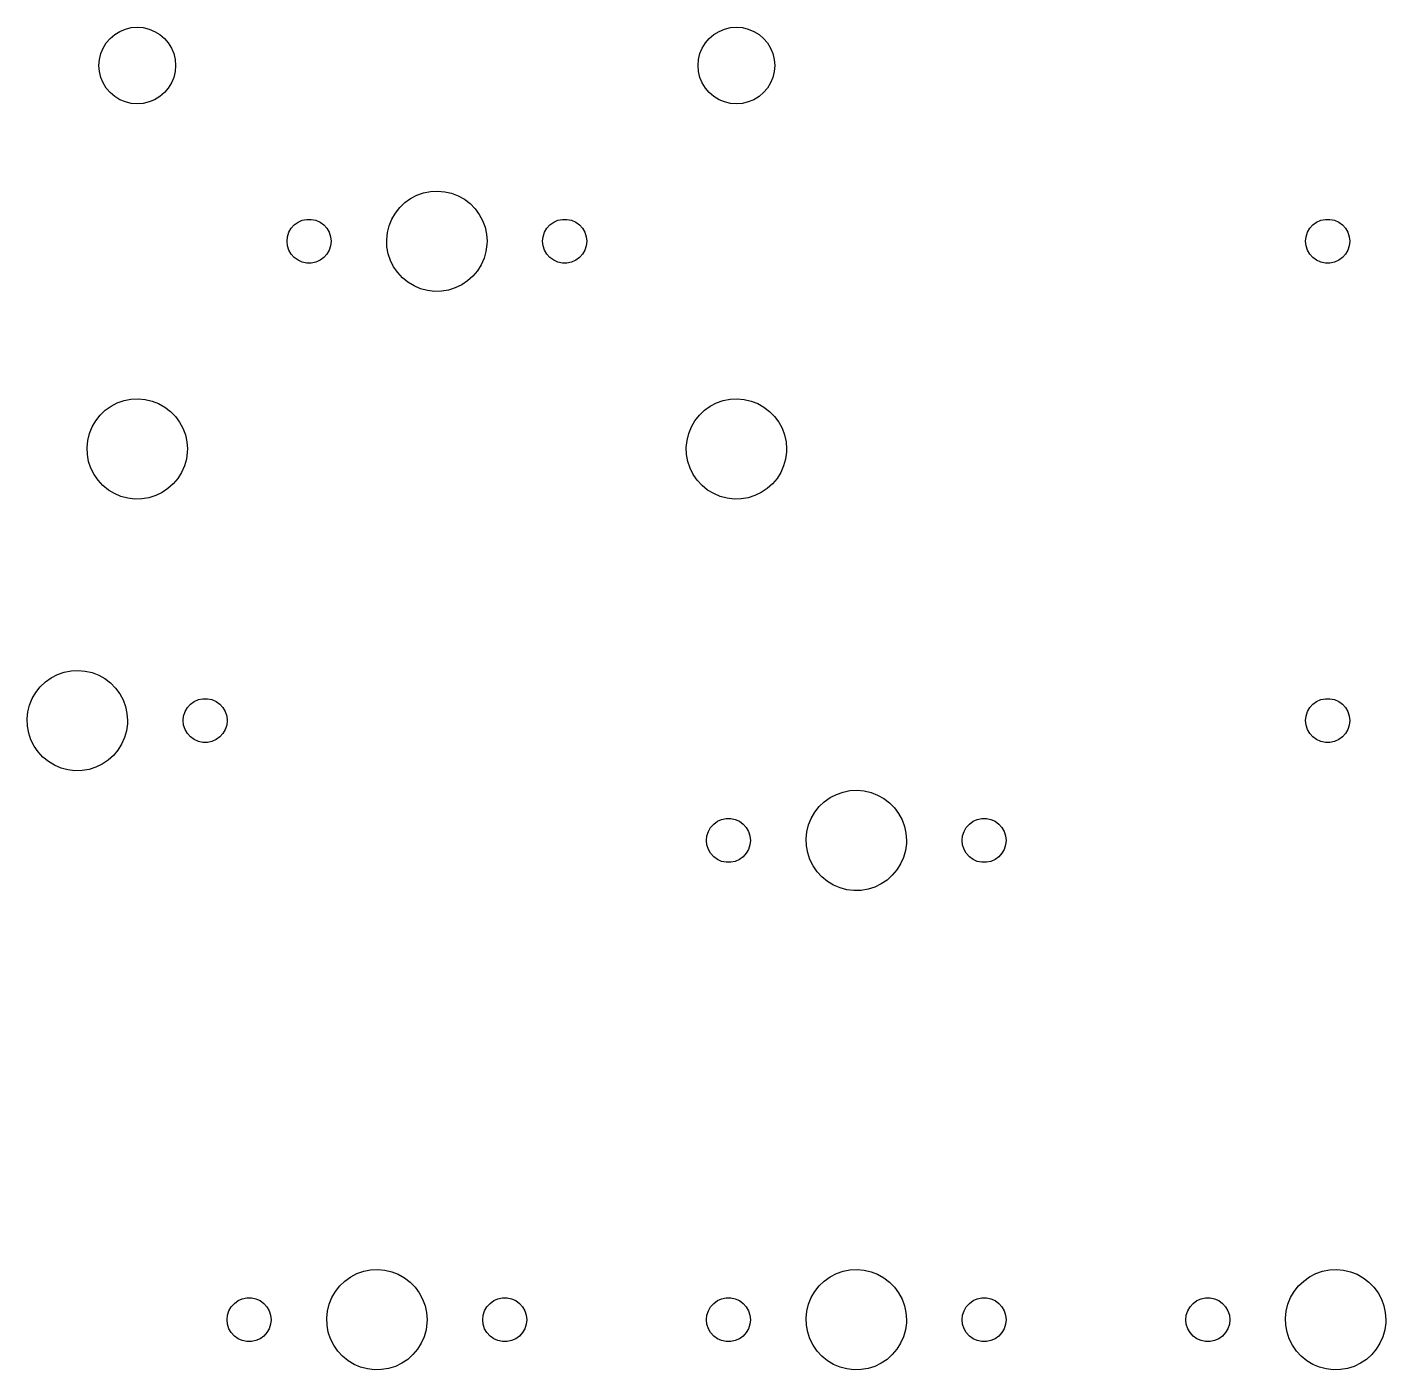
# Model space of a CAD drawing. Extents: x 30 to 427, y -148 to -23.
# Drawn here: x 274.2 to 328.2, y -144.9 to -91.5 of the extents above; entities that cross this region are included whole.
import ezdxf

# ---------------------------------------------------------------- set-up
doc = ezdxf.new("R2010")
doc.units = 0
doc.layers.add('BLACK', color=7, linetype='CONTINUOUS')

msp = doc.modelspace()

# ---------------------------------------------------------------- linework, layer by layer
at = {"layer": 'BLACK', "linetype": 'CONTINUOUS'}
for p, q in [((277.71, -91.7946), (277.914, -91.6696)), ((277.914, -91.6696), (278.135, -91.5781)), ((278.135, -91.5781), (278.368, -91.5223)), ((278.368, -91.5223), (278.606, -91.5035)), ((278.606, -91.5035), (278.845, -91.5223)), ((278.845, -91.5223), (279.077, -91.5781)), ((279.077, -91.5781), (279.298, -91.6696)), ((279.298, -91.6696), (279.502, -91.7946)), ((301.523, -91.7946), (301.727, -91.6696)), ((301.727, -91.6696), (301.948, -91.5781)), ((301.948, -91.5781), (302.18, -91.5223)), ((302.18, -91.5223), (302.419, -91.5035)), ((302.419, -91.5035), (302.657, -91.5223)), ((302.657, -91.5223), (302.89, -91.5781)), ((302.89, -91.5781), (303.111, -91.6696)), ((303.111, -91.6696), (303.315, -91.7946)), ((277.248, -92.3356), (277.373, -92.1317)), ((277.373, -92.1317), (277.529, -91.9499)), ((277.529, -91.9499), (277.71, -91.7946)), ((279.502, -91.7946), (279.684, -91.9499)), ((279.684, -91.9499), (279.839, -92.1317)), ((279.839, -92.1317), (279.964, -92.3356)), ((301.061, -92.3356), (301.186, -92.1317)), ((301.186, -92.1317), (301.341, -91.9499)), ((301.341, -91.9499), (301.523, -91.7946)), ((303.315, -91.7946), (303.496, -91.9499)), ((303.496, -91.9499), (303.652, -92.1317)), ((303.652, -92.1317), (303.777, -92.3356)), ((277.082, -93.0275), (277.101, -92.7891)), ((277.101, -92.7891), (277.157, -92.5566)), ((277.157, -92.5566), (277.248, -92.3356)), ((279.964, -92.3356), (280.056, -92.5566)), ((280.056, -92.5566), (280.111, -92.7891)), ((280.111, -92.7891), (280.13, -93.0275)), ((300.895, -93.0275), (300.914, -92.7891)), ((300.914, -92.7891), (300.969, -92.5566)), ((300.969, -92.5566), (301.061, -92.3356)), ((303.777, -92.3356), (303.868, -92.5566)), ((303.868, -92.5566), (303.924, -92.7891)), ((303.924, -92.7891), (303.943, -93.0275)), ((277.101, -93.2659), (277.082, -93.0275)), ((277.157, -93.4984), (277.101, -93.2659)), ((280.111, -93.2659), (280.056, -93.4984)), ((280.13, -93.0275), (280.111, -93.2659)), ((300.914, -93.2659), (300.895, -93.0275)), ((300.969, -93.4984), (300.914, -93.2659)), ((303.924, -93.2659), (303.868, -93.4984)), ((303.943, -93.0275), (303.924, -93.2659)), ((277.248, -93.7194), (277.157, -93.4984)), ((277.373, -93.9233), (277.248, -93.7194)), ((277.529, -94.1051), (277.373, -93.9233)), ((279.839, -93.9233), (279.684, -94.1051)), ((279.964, -93.7194), (279.839, -93.9233)), ((280.056, -93.4984), (279.964, -93.7194)), ((301.061, -93.7194), (300.969, -93.4984)), ((301.186, -93.9233), (301.061, -93.7194)), ((301.341, -94.1051), (301.186, -93.9233)), ((303.652, -93.9233), (303.496, -94.1051)), ((303.777, -93.7194), (303.652, -93.9233)), ((303.868, -93.4984), (303.777, -93.7194)), ((277.71, -94.2604), (277.529, -94.1051)), ((277.914, -94.3854), (277.71, -94.2604)), ((278.135, -94.4769), (277.914, -94.3854)), ((278.368, -94.5327), (278.135, -94.4769)), ((279.077, -94.4769), (278.845, -94.5327)), ((279.298, -94.3854), (279.077, -94.4769)), ((279.502, -94.2604), (279.298, -94.3854)), ((279.684, -94.1051), (279.502, -94.2604)), ((301.523, -94.2604), (301.341, -94.1051)), ((301.727, -94.3854), (301.523, -94.2604)), ((301.948, -94.4769), (301.727, -94.3854)), ((302.18, -94.5327), (301.948, -94.4769)), ((302.89, -94.4769), (302.657, -94.5327)), ((303.111, -94.3854), (302.89, -94.4769)), ((303.315, -94.2604), (303.111, -94.3854)), ((303.496, -94.1051), (303.315, -94.2604)), ((278.606, -94.5515), (278.368, -94.5327)), ((278.845, -94.5327), (278.606, -94.5515)), ((302.419, -94.5515), (302.18, -94.5327)), ((302.657, -94.5327), (302.419, -94.5515)), ((289.471, -98.3124), (289.721, -98.1826)), ((289.721, -98.1826), (289.986, -98.0893)), ((289.986, -98.0893), (290.263, -98.0343)), ((290.263, -98.0343), (290.544, -98.0188)), ((290.544, -98.0188), (290.824, -98.0431)), ((290.824, -98.0431), (291.099, -98.1067)), ((291.099, -98.1067), (291.361, -98.2084)), ((291.361, -98.2084), (291.607, -98.346)), ((288.863, -98.8918), (289.038, -98.6706)), ((289.038, -98.6706), (289.242, -98.4762)), ((289.242, -98.4762), (289.471, -98.3124)), ((291.607, -98.346), (291.831, -98.5169)), ((291.831, -98.5169), (292.029, -98.7176)), ((292.029, -98.7176), (292.196, -98.9441)), ((284.847, -99.3622), (284.995, -99.2547)), ((284.995, -99.2547), (285.162, -99.1803)), ((285.162, -99.1803), (285.341, -99.1423)), ((285.341, -99.1423), (285.524, -99.1423)), ((285.524, -99.1423), (285.703, -99.1803)), ((285.703, -99.1803), (285.87, -99.2547)), ((285.87, -99.2547), (286.018, -99.3622)), ((288.616, -99.3964), (288.722, -99.1353)), ((288.722, -99.1353), (288.863, -98.8918)), ((292.196, -98.9441), (292.33, -99.192)), ((292.33, -99.192), (292.427, -99.4562)), ((295.007, -99.3622), (295.155, -99.2547)), ((295.155, -99.2547), (295.322, -99.1803)), ((295.322, -99.1803), (295.501, -99.1423)), ((295.501, -99.1423), (295.684, -99.1423)), ((295.684, -99.1423), (295.863, -99.1803)), ((295.863, -99.1803), (296.03, -99.2547)), ((296.03, -99.2547), (296.178, -99.3622)), ((325.328, -99.3622), (325.476, -99.2547)), ((325.476, -99.2547), (325.643, -99.1803)), ((325.643, -99.1803), (325.822, -99.1423)), ((325.822, -99.1423), (326.005, -99.1423)), ((326.005, -99.1423), (326.184, -99.1803)), ((326.184, -99.1803), (326.351, -99.2547)), ((326.351, -99.2547), (326.499, -99.3622)), ((284.558, -100.012), (284.577, -99.8306)), ((284.577, -99.8306), (284.633, -99.6566)), ((284.633, -99.6566), (284.725, -99.4982)), ((284.725, -99.4982), (284.847, -99.3622)), ((286.018, -99.3622), (286.14, -99.4982)), ((286.14, -99.4982), (286.232, -99.6566)), ((286.232, -99.6566), (286.288, -99.8306)), ((286.288, -99.8306), (286.308, -100.012)), ((288.52, -99.9499), (288.548, -99.6697)), ((288.548, -99.6697), (288.616, -99.3964)), ((292.427, -99.4562), (292.487, -99.7316)), ((292.487, -99.7316), (292.506, -100.012)), ((294.717, -100.012), (294.737, -99.8306)), ((294.737, -99.8306), (294.793, -99.6566)), ((294.793, -99.6566), (294.885, -99.4982)), ((294.885, -99.4982), (295.007, -99.3622)), ((296.178, -99.3622), (296.3, -99.4982)), ((296.3, -99.4982), (296.392, -99.6566)), ((296.392, -99.6566), (296.448, -99.8306)), ((296.448, -99.8306), (296.467, -100.012)), ((325.039, -100.012), (325.058, -99.8306)), ((325.058, -99.8306), (325.114, -99.6566)), ((325.114, -99.6566), (325.206, -99.4982)), ((325.206, -99.4982), (325.328, -99.3622)), ((326.499, -99.3622), (326.622, -99.4982)), ((326.622, -99.4982), (326.713, -99.6566)), ((326.713, -99.6566), (326.77, -99.8306)), ((326.77, -99.8306), (326.789, -100.012)), ((284.577, -100.194), (284.558, -100.012)), ((284.633, -100.368), (284.577, -100.194)), ((284.725, -100.527), (284.633, -100.368)), ((286.232, -100.368), (286.14, -100.527)), ((286.288, -100.194), (286.232, -100.368)), ((286.308, -100.012), (286.288, -100.194)), ((288.531, -100.231), (288.52, -99.9499)), ((288.581, -100.508), (288.531, -100.231)), ((292.465, -100.417), (292.389, -100.688)), ((292.502, -100.138), (292.465, -100.417)), ((292.506, -100.012), (292.502, -100.138)), ((294.737, -100.194), (294.717, -100.012)), ((294.793, -100.368), (294.737, -100.194)), ((294.885, -100.527), (294.793, -100.368)), ((296.392, -100.368), (296.3, -100.527)), ((296.448, -100.194), (296.392, -100.368)), ((296.467, -100.012), (296.448, -100.194)), ((325.058, -100.194), (325.039, -100.012)), ((325.114, -100.368), (325.058, -100.194)), ((325.206, -100.527), (325.114, -100.368)), ((326.713, -100.368), (326.622, -100.527)), ((326.77, -100.194), (326.713, -100.368)), ((326.789, -100.012), (326.77, -100.194)), ((284.847, -100.663), (284.725, -100.527)), ((284.995, -100.77), (284.847, -100.663)), ((285.162, -100.845), (284.995, -100.77)), ((285.341, -100.883), (285.162, -100.845)), ((285.524, -100.883), (285.341, -100.883)), ((285.703, -100.845), (285.524, -100.883)), ((285.87, -100.77), (285.703, -100.845)), ((286.018, -100.663), (285.87, -100.77)), ((286.14, -100.527), (286.018, -100.663)), ((288.67, -100.776), (288.581, -100.508)), ((288.796, -101.027), (288.67, -100.776)), ((292.275, -100.946), (292.126, -101.184)), ((292.389, -100.688), (292.275, -100.946)), ((295.007, -100.663), (294.885, -100.527)), ((295.155, -100.77), (295.007, -100.663)), ((295.322, -100.845), (295.155, -100.77)), ((295.501, -100.883), (295.322, -100.845)), ((295.684, -100.883), (295.501, -100.883)), ((295.863, -100.845), (295.684, -100.883)), ((296.03, -100.77), (295.863, -100.845)), ((296.178, -100.663), (296.03, -100.77)), ((296.3, -100.527), (296.178, -100.663)), ((325.328, -100.663), (325.206, -100.527)), ((325.476, -100.77), (325.328, -100.663)), ((325.643, -100.845), (325.476, -100.77)), ((325.822, -100.883), (325.643, -100.845)), ((326.005, -100.883), (325.822, -100.883)), ((326.184, -100.845), (326.005, -100.883)), ((326.351, -100.77), (326.184, -100.845)), ((326.499, -100.663), (326.351, -100.77)), ((326.622, -100.527), (326.499, -100.663)), ((288.956, -101.259), (288.796, -101.027)), ((289.148, -101.466), (288.956, -101.259)), ((289.366, -101.644), (289.148, -101.466)), ((291.944, -101.4), (291.735, -101.588)), ((292.126, -101.184), (291.944, -101.4)), ((289.607, -101.789), (289.366, -101.644)), ((289.867, -101.899), (289.607, -101.789)), ((290.139, -101.971), (289.867, -101.899)), ((290.419, -102.004), (290.139, -101.971)), ((290.7, -101.998), (290.419, -102.004)), ((290.978, -101.951), (290.7, -101.998)), ((291.247, -101.866), (290.978, -101.951)), ((291.5, -101.744), (291.247, -101.866)), ((291.735, -101.588), (291.5, -101.744)), ((277.814, -106.438), (278.08, -106.344)), ((278.08, -106.344), (278.356, -106.289)), ((278.356, -106.289), (278.638, -106.274)), ((278.638, -106.274), (278.918, -106.298)), ((278.918, -106.298), (279.193, -106.362)), ((279.193, -106.362), (279.455, -106.463)), ((301.627, -106.438), (301.893, -106.344)), ((301.893, -106.344), (302.169, -106.289)), ((302.169, -106.289), (302.45, -106.274)), ((302.45, -106.274), (302.731, -106.298)), ((302.731, -106.298), (303.005, -106.362)), ((303.005, -106.362), (303.268, -106.463)), ((277.131, -106.926), (277.335, -106.731)), ((277.335, -106.731), (277.564, -106.567)), ((277.564, -106.567), (277.814, -106.438)), ((279.455, -106.463), (279.701, -106.601)), ((279.701, -106.601), (279.925, -106.772)), ((279.925, -106.772), (280.122, -106.973)), ((300.944, -106.926), (301.148, -106.731)), ((301.148, -106.731), (301.377, -106.567)), ((301.377, -106.567), (301.627, -106.438)), ((303.268, -106.463), (303.513, -106.601)), ((303.513, -106.601), (303.737, -106.772)), ((303.737, -106.772), (303.935, -106.973)), ((276.71, -107.651), (276.816, -107.39)), ((276.816, -107.39), (276.957, -107.147)), ((276.957, -107.147), (277.131, -106.926)), ((280.122, -106.973), (280.29, -107.199)), ((280.29, -107.199), (280.423, -107.447)), ((300.522, -107.651), (300.628, -107.39)), ((300.628, -107.39), (300.77, -107.147)), ((300.77, -107.147), (300.944, -106.926)), ((303.935, -106.973), (304.102, -107.199)), ((304.102, -107.199), (304.236, -107.447)), ((276.613, -108.205), (276.642, -107.925)), ((276.642, -107.925), (276.71, -107.651)), ((280.423, -107.447), (280.521, -107.711)), ((280.521, -107.711), (280.58, -107.987)), ((300.426, -108.205), (300.455, -107.925)), ((300.455, -107.925), (300.522, -107.651)), ((304.236, -107.447), (304.333, -107.711)), ((304.333, -107.711), (304.393, -107.987)), ((276.624, -108.486), (276.613, -108.205)), ((276.675, -108.763), (276.624, -108.486)), ((280.596, -108.393), (280.559, -108.672)), ((280.58, -107.987), (280.6, -108.267)), ((280.6, -108.267), (280.596, -108.393)), ((300.437, -108.486), (300.426, -108.205)), ((300.487, -108.763), (300.437, -108.486)), ((304.409, -108.393), (304.371, -108.672)), ((304.393, -107.987), (304.413, -108.267)), ((304.413, -108.267), (304.409, -108.393)), ((276.764, -109.031), (276.675, -108.763)), ((276.89, -109.282), (276.764, -109.031)), ((280.482, -108.943), (280.368, -109.201)), ((280.559, -108.672), (280.482, -108.943)), ((300.577, -109.031), (300.487, -108.763)), ((300.703, -109.282), (300.577, -109.031)), ((304.295, -108.943), (304.181, -109.201)), ((304.371, -108.672), (304.295, -108.943)), ((277.05, -109.514), (276.89, -109.282)), ((277.241, -109.721), (277.05, -109.514)), ((280.219, -109.439), (280.038, -109.655)), ((280.368, -109.201), (280.219, -109.439)), ((300.863, -109.514), (300.703, -109.282)), ((301.054, -109.721), (300.863, -109.514)), ((304.032, -109.439), (303.851, -109.655)), ((304.181, -109.201), (304.032, -109.439)), ((277.46, -109.899), (277.241, -109.721)), ((277.701, -110.044), (277.46, -109.899)), ((277.96, -110.154), (277.701, -110.044)), ((279.34, -110.121), (279.072, -110.206)), ((279.594, -109.999), (279.34, -110.121)), ((279.828, -109.843), (279.594, -109.999)), ((280.038, -109.655), (279.828, -109.843)), ((301.272, -109.899), (301.054, -109.721)), ((301.514, -110.044), (301.272, -109.899)), ((301.773, -110.154), (301.514, -110.044)), ((303.153, -110.121), (302.884, -110.206)), ((303.407, -109.999), (303.153, -110.121)), ((303.641, -109.843), (303.407, -109.999)), ((303.851, -109.655), (303.641, -109.843)), ((278.233, -110.226), (277.96, -110.154)), ((278.512, -110.259), (278.233, -110.226)), ((278.794, -110.253), (278.512, -110.259)), ((279.072, -110.206), (278.794, -110.253)), ((302.045, -110.226), (301.773, -110.154)), ((302.325, -110.259), (302.045, -110.226)), ((302.606, -110.253), (302.325, -110.259)), ((302.884, -110.206), (302.606, -110.253)), ((275.433, -117.233), (275.699, -117.139)), ((275.699, -117.139), (275.975, -117.084)), ((275.975, -117.084), (276.256, -117.069)), ((276.256, -117.069), (276.537, -117.093)), ((276.537, -117.093), (276.811, -117.157)), ((276.811, -117.157), (277.074, -117.258)), ((274.75, -117.721), (274.954, -117.526)), ((274.954, -117.526), (275.183, -117.362)), ((275.183, -117.362), (275.433, -117.233)), ((277.074, -117.258), (277.32, -117.396)), ((277.32, -117.396), (277.544, -117.567)), ((277.544, -117.567), (277.741, -117.768)), ((274.329, -118.446), (274.434, -118.185)), ((274.434, -118.185), (274.576, -117.942)), ((274.576, -117.942), (274.75, -117.721)), ((277.741, -117.768), (277.909, -117.994)), ((277.909, -117.994), (278.042, -118.242)), ((278.042, -118.242), (278.14, -118.506)), ((280.868, -118.305), (281.035, -118.23)), ((281.035, -118.23), (281.214, -118.192)), ((281.214, -118.192), (281.396, -118.192)), ((281.396, -118.192), (281.575, -118.23)), ((281.575, -118.23), (281.743, -118.305)), ((325.476, -118.305), (325.643, -118.23)), ((325.643, -118.23), (325.822, -118.192)), ((325.822, -118.192), (326.005, -118.192)), ((326.005, -118.192), (326.184, -118.23)), ((326.184, -118.23), (326.351, -118.305)), ((274.232, -119), (274.261, -118.72)), ((274.261, -118.72), (274.329, -118.446)), ((278.14, -118.506), (278.199, -118.782)), ((278.199, -118.782), (278.219, -119.062)), ((280.449, -118.881), (280.506, -118.707)), ((280.506, -118.707), (280.597, -118.548)), ((280.597, -118.548), (280.72, -118.412)), ((280.72, -118.412), (280.868, -118.305)), ((281.743, -118.305), (281.89, -118.412)), ((281.89, -118.412), (282.013, -118.548)), ((282.013, -118.548), (282.104, -118.707)), ((282.104, -118.707), (282.161, -118.881)), ((325.058, -118.881), (325.114, -118.707)), ((325.114, -118.707), (325.206, -118.548)), ((325.206, -118.548), (325.328, -118.412)), ((325.328, -118.412), (325.476, -118.305)), ((326.351, -118.305), (326.499, -118.412)), ((326.499, -118.412), (326.622, -118.548)), ((326.622, -118.548), (326.713, -118.707)), ((326.713, -118.707), (326.77, -118.881)), ((274.243, -119.281), (274.232, -119)), ((274.294, -119.558), (274.243, -119.281)), ((278.215, -119.188), (278.177, -119.467)), ((278.219, -119.062), (278.215, -119.188)), ((280.43, -119.062), (280.449, -118.881)), ((280.449, -119.244), (280.43, -119.062)), ((280.506, -119.418), (280.449, -119.244)), ((282.161, -119.244), (282.104, -119.418)), ((282.161, -118.881), (282.18, -119.062)), ((282.18, -119.062), (282.161, -119.244)), ((325.039, -119.062), (325.058, -118.881)), ((325.058, -119.244), (325.039, -119.062)), ((325.114, -119.418), (325.058, -119.244)), ((326.77, -119.244), (326.713, -119.418)), ((326.77, -118.881), (326.789, -119.062)), ((326.789, -119.062), (326.77, -119.244)), ((274.383, -119.826), (274.294, -119.558)), ((274.509, -120.077), (274.383, -119.826)), ((278.101, -119.738), (277.987, -119.996)), ((278.177, -119.467), (278.101, -119.738)), ((280.597, -119.577), (280.506, -119.418)), ((280.72, -119.713), (280.597, -119.577)), ((280.868, -119.82), (280.72, -119.713)), ((281.035, -119.895), (280.868, -119.82)), ((281.743, -119.82), (281.575, -119.895)), ((281.89, -119.713), (281.743, -119.82)), ((282.013, -119.577), (281.89, -119.713)), ((282.104, -119.418), (282.013, -119.577)), ((325.206, -119.577), (325.114, -119.418)), ((325.328, -119.713), (325.206, -119.577)), ((325.476, -119.82), (325.328, -119.713)), ((325.643, -119.895), (325.476, -119.82)), ((326.351, -119.82), (326.184, -119.895)), ((326.499, -119.713), (326.351, -119.82)), ((326.622, -119.577), (326.499, -119.713)), ((326.713, -119.418), (326.622, -119.577)), ((274.669, -120.309), (274.509, -120.077)), ((274.86, -120.516), (274.669, -120.309)), ((277.838, -120.234), (277.657, -120.45)), ((277.987, -119.996), (277.838, -120.234)), ((281.214, -119.933), (281.035, -119.895)), ((281.396, -119.933), (281.214, -119.933)), ((281.575, -119.895), (281.396, -119.933)), ((325.822, -119.933), (325.643, -119.895)), ((326.005, -119.933), (325.822, -119.933)), ((326.184, -119.895), (326.005, -119.933)), ((275.078, -120.694), (274.86, -120.516)), ((275.32, -120.839), (275.078, -120.694)), ((275.579, -120.949), (275.32, -120.839)), ((276.959, -120.916), (276.69, -121.001)), ((277.213, -120.794), (276.959, -120.916)), ((277.447, -120.638), (277.213, -120.794)), ((277.657, -120.45), (277.447, -120.638)), ((275.851, -121.021), (275.579, -120.949)), ((276.131, -121.054), (275.851, -121.021)), ((276.413, -121.048), (276.131, -121.054)), ((276.69, -121.001), (276.413, -121.048)), ((306.139, -122.125), (306.389, -121.995)), ((306.389, -121.995), (306.655, -121.902)), ((306.655, -121.902), (306.931, -121.847)), ((306.931, -121.847), (307.213, -121.831)), ((307.213, -121.831), (307.493, -121.856)), ((307.493, -121.856), (307.768, -121.919)), ((307.768, -121.919), (308.03, -122.021)), ((308.03, -122.021), (308.276, -122.158)), ((305.532, -122.704), (305.707, -122.483)), ((305.707, -122.483), (305.91, -122.289)), ((305.91, -122.289), (306.139, -122.125)), ((308.276, -122.158), (308.5, -122.329)), ((308.5, -122.329), (308.697, -122.53)), ((308.697, -122.53), (308.865, -122.757)), ((301.516, -123.175), (301.664, -123.067)), ((301.664, -123.067), (301.831, -122.993)), ((301.831, -122.993), (302.01, -122.955)), ((302.01, -122.955), (302.193, -122.955)), ((302.193, -122.955), (302.372, -122.993)), ((302.372, -122.993), (302.539, -123.067)), ((302.539, -123.067), (302.687, -123.175)), ((305.285, -123.209), (305.391, -122.948)), ((305.391, -122.948), (305.532, -122.704)), ((308.865, -122.757), (308.998, -123.004)), ((308.998, -123.004), (309.096, -123.269)), ((311.676, -123.175), (311.824, -123.067)), ((311.824, -123.067), (311.991, -122.993)), ((311.991, -122.993), (312.17, -122.955)), ((312.17, -122.955), (312.353, -122.955)), ((312.353, -122.955), (312.532, -122.993)), ((312.532, -122.993), (312.699, -123.067)), ((312.699, -123.067), (312.847, -123.175)), ((301.226, -123.825), (301.245, -123.643)), ((301.245, -123.643), (301.302, -123.469)), ((301.302, -123.469), (301.393, -123.311)), ((301.393, -123.311), (301.516, -123.175)), ((302.687, -123.175), (302.809, -123.311)), ((302.809, -123.311), (302.901, -123.469)), ((302.901, -123.469), (302.957, -123.643)), ((302.957, -123.643), (302.976, -123.825)), ((305.188, -123.762), (305.217, -123.482)), ((305.217, -123.482), (305.285, -123.209)), ((309.096, -123.269), (309.155, -123.544)), ((309.155, -123.544), (309.175, -123.825)), ((311.386, -123.825), (311.405, -123.643)), ((311.405, -123.643), (311.462, -123.469)), ((311.462, -123.469), (311.553, -123.311)), ((311.553, -123.311), (311.676, -123.175)), ((312.847, -123.175), (312.969, -123.311)), ((312.969, -123.311), (313.061, -123.469)), ((313.061, -123.469), (313.117, -123.643)), ((313.117, -123.643), (313.136, -123.825)), ((301.245, -124.007), (301.226, -123.825)), ((301.302, -124.181), (301.245, -124.007)), ((301.393, -124.339), (301.302, -124.181)), ((302.901, -124.181), (302.809, -124.339)), ((302.957, -124.007), (302.901, -124.181)), ((302.976, -123.825), (302.957, -124.007)), ((305.199, -124.044), (305.188, -123.762)), ((305.25, -124.321), (305.199, -124.044)), ((309.171, -123.95), (309.134, -124.229)), ((309.175, -123.825), (309.171, -123.95)), ((311.405, -124.007), (311.386, -123.825)), ((311.462, -124.181), (311.405, -124.007)), ((311.553, -124.339), (311.462, -124.181)), ((313.061, -124.181), (312.969, -124.339)), ((313.117, -124.007), (313.061, -124.181)), ((313.136, -123.825), (313.117, -124.007)), ((301.516, -124.475), (301.393, -124.339)), ((301.664, -124.583), (301.516, -124.475)), ((301.831, -124.657), (301.664, -124.583)), ((302.01, -124.695), (301.831, -124.657)), ((302.193, -124.695), (302.01, -124.695)), ((302.372, -124.657), (302.193, -124.695)), ((302.539, -124.583), (302.372, -124.657)), ((302.687, -124.475), (302.539, -124.583)), ((302.809, -124.339), (302.687, -124.475)), ((305.339, -124.588), (305.25, -124.321)), ((305.465, -124.84), (305.339, -124.588)), ((309.057, -124.5), (308.943, -124.758)), ((309.134, -124.229), (309.057, -124.5)), ((311.676, -124.475), (311.553, -124.339)), ((311.824, -124.583), (311.676, -124.475)), ((311.991, -124.657), (311.824, -124.583)), ((312.17, -124.695), (311.991, -124.657)), ((312.353, -124.695), (312.17, -124.695)), ((312.532, -124.657), (312.353, -124.695)), ((312.699, -124.583), (312.532, -124.657)), ((312.847, -124.475), (312.699, -124.583)), ((312.969, -124.339), (312.847, -124.475)), ((305.625, -125.072), (305.465, -124.84)), ((305.816, -125.278), (305.625, -125.072)), ((308.613, -125.213), (308.403, -125.4)), ((308.794, -124.997), (308.613, -125.213)), ((308.943, -124.758), (308.794, -124.997)), ((306.035, -125.456), (305.816, -125.278)), ((306.276, -125.602), (306.035, -125.456)), ((306.535, -125.711), (306.276, -125.602)), ((306.808, -125.784), (306.535, -125.711)), ((307.087, -125.817), (306.808, -125.784)), ((307.647, -125.764), (307.369, -125.81)), ((307.915, -125.679), (307.647, -125.764)), ((308.169, -125.557), (307.915, -125.679)), ((308.403, -125.4), (308.169, -125.557)), ((307.369, -125.81), (307.087, -125.817)), ((287.605, -140.952), (287.881, -140.897)), ((287.881, -140.897), (288.163, -140.881)), ((288.163, -140.881), (288.443, -140.906)), ((288.443, -140.906), (288.718, -140.969)), ((306.655, -140.952), (306.931, -140.897)), ((306.931, -140.897), (307.213, -140.881)), ((307.213, -140.881), (307.493, -140.906)), ((307.493, -140.906), (307.768, -140.969)), ((325.705, -140.952), (325.981, -140.897)), ((325.981, -140.897), (326.263, -140.881)), ((326.263, -140.881), (326.543, -140.906)), ((326.543, -140.906), (326.818, -140.969)), ((286.656, -141.533), (286.86, -141.339)), ((286.86, -141.339), (287.089, -141.175)), ((287.089, -141.175), (287.339, -141.045)), ((287.339, -141.045), (287.605, -140.952)), ((288.718, -140.969), (288.98, -141.071)), ((288.98, -141.071), (289.226, -141.208)), ((289.226, -141.208), (289.45, -141.379)), ((289.45, -141.379), (289.647, -141.58)), ((305.707, -141.533), (305.91, -141.339)), ((305.91, -141.339), (306.139, -141.175)), ((306.139, -141.175), (306.389, -141.045)), ((306.389, -141.045), (306.655, -140.952)), ((307.768, -140.969), (308.03, -141.071)), ((308.03, -141.071), (308.276, -141.208)), ((308.276, -141.208), (308.5, -141.379)), ((308.5, -141.379), (308.697, -141.58)), ((324.756, -141.533), (324.96, -141.339)), ((324.96, -141.339), (325.189, -141.175)), ((325.189, -141.175), (325.439, -141.045)), ((325.439, -141.045), (325.705, -140.952)), ((326.818, -140.969), (327.08, -141.071)), ((327.08, -141.071), (327.326, -141.208)), ((327.326, -141.208), (327.55, -141.379)), ((327.55, -141.379), (327.747, -141.58)), ((286.235, -142.259), (286.341, -141.998)), ((286.341, -141.998), (286.482, -141.754)), ((286.482, -141.754), (286.656, -141.533)), ((289.647, -141.58), (289.815, -141.807)), ((289.815, -141.807), (289.948, -142.054)), ((305.285, -142.259), (305.391, -141.998)), ((305.391, -141.998), (305.532, -141.754)), ((305.532, -141.754), (305.707, -141.533)), ((308.697, -141.58), (308.865, -141.807)), ((308.865, -141.807), (308.998, -142.054)), ((324.335, -142.259), (324.441, -141.998)), ((324.441, -141.998), (324.582, -141.754)), ((324.582, -141.754), (324.756, -141.533)), ((327.747, -141.58), (327.915, -141.807)), ((327.915, -141.807), (328.048, -142.054)), ((282.195, -142.693), (282.252, -142.519)), ((282.252, -142.519), (282.343, -142.361)), ((282.343, -142.361), (282.466, -142.225)), ((282.466, -142.225), (282.614, -142.117)), ((282.614, -142.117), (282.781, -142.043)), ((282.781, -142.043), (282.96, -142.005)), ((282.96, -142.005), (283.143, -142.005)), ((283.143, -142.005), (283.322, -142.043)), ((283.322, -142.043), (283.489, -142.117)), ((283.489, -142.117), (283.637, -142.225)), ((283.637, -142.225), (283.759, -142.361)), ((283.759, -142.361), (283.851, -142.519)), ((283.851, -142.519), (283.907, -142.693)), ((286.138, -142.812), (286.167, -142.532)), ((286.167, -142.532), (286.235, -142.259)), ((289.948, -142.054), (290.046, -142.319)), ((290.046, -142.319), (290.105, -142.594)), ((292.355, -142.693), (292.412, -142.519)), ((292.412, -142.519), (292.503, -142.361)), ((292.503, -142.361), (292.626, -142.225)), ((292.626, -142.225), (292.774, -142.117)), ((292.774, -142.117), (292.941, -142.043)), ((292.941, -142.043), (293.12, -142.005)), ((293.12, -142.005), (293.303, -142.005)), ((293.303, -142.005), (293.482, -142.043)), ((293.482, -142.043), (293.649, -142.117)), ((293.649, -142.117), (293.797, -142.225)), ((293.797, -142.225), (293.919, -142.361)), ((293.919, -142.361), (294.011, -142.519)), ((294.011, -142.519), (294.067, -142.693)), ((301.245, -142.693), (301.302, -142.519)), ((301.302, -142.519), (301.393, -142.361)), ((301.393, -142.361), (301.516, -142.225)), ((301.516, -142.225), (301.664, -142.117)), ((301.664, -142.117), (301.831, -142.043)), ((301.831, -142.043), (302.01, -142.005)), ((302.01, -142.005), (302.193, -142.005)), ((302.193, -142.005), (302.372, -142.043)), ((302.372, -142.043), (302.539, -142.117)), ((302.539, -142.117), (302.687, -142.225)), ((302.687, -142.225), (302.809, -142.361)), ((302.809, -142.361), (302.901, -142.519)), ((302.901, -142.519), (302.957, -142.693)), ((305.188, -142.812), (305.217, -142.532)), ((305.217, -142.532), (305.285, -142.259)), ((308.998, -142.054), (309.096, -142.319)), ((309.096, -142.319), (309.155, -142.594)), ((311.405, -142.693), (311.462, -142.519)), ((311.462, -142.519), (311.553, -142.361)), ((311.553, -142.361), (311.676, -142.225)), ((311.676, -142.225), (311.824, -142.117)), ((311.824, -142.117), (311.991, -142.043)), ((311.991, -142.043), (312.17, -142.005)), ((312.17, -142.005), (312.353, -142.005)), ((312.353, -142.005), (312.532, -142.043)), ((312.532, -142.043), (312.699, -142.117)), ((312.699, -142.117), (312.847, -142.225)), ((312.847, -142.225), (312.969, -142.361)), ((312.969, -142.361), (313.061, -142.519)), ((313.061, -142.519), (313.117, -142.693)), ((320.295, -142.693), (320.352, -142.519)), ((320.352, -142.519), (320.443, -142.361)), ((320.443, -142.361), (320.566, -142.225)), ((320.566, -142.225), (320.714, -142.117)), ((320.714, -142.117), (320.881, -142.043)), ((320.881, -142.043), (321.06, -142.005)), ((321.06, -142.005), (321.243, -142.005)), ((321.243, -142.005), (321.422, -142.043)), ((321.422, -142.043), (321.589, -142.117)), ((321.589, -142.117), (321.737, -142.225)), ((321.737, -142.225), (321.859, -142.361)), ((321.859, -142.361), (321.951, -142.519)), ((321.951, -142.519), (322.007, -142.693)), ((324.238, -142.812), (324.267, -142.532)), ((324.267, -142.532), (324.335, -142.259)), ((328.048, -142.054), (328.146, -142.319)), ((328.146, -142.319), (328.205, -142.594)), ((282.176, -142.875), (282.195, -142.693)), ((282.195, -143.057), (282.176, -142.875)), ((282.252, -143.231), (282.195, -143.057)), ((283.907, -143.057), (283.851, -143.231)), ((283.907, -142.693), (283.926, -142.875)), ((283.926, -142.875), (283.907, -143.057)), ((286.149, -143.094), (286.138, -142.812)), ((290.121, -143), (290.084, -143.279)), ((290.105, -142.594), (290.125, -142.875)), ((290.125, -142.875), (290.121, -143)), ((292.336, -142.875), (292.355, -142.693)), ((292.355, -143.057), (292.336, -142.875)), ((292.412, -143.231), (292.355, -143.057)), ((294.067, -143.057), (294.011, -143.231)), ((294.067, -142.693), (294.086, -142.875)), ((294.086, -142.875), (294.067, -143.057)), ((301.226, -142.875), (301.245, -142.693)), ((301.245, -143.057), (301.226, -142.875)), ((301.302, -143.231), (301.245, -143.057)), ((302.957, -143.057), (302.901, -143.231)), ((302.957, -142.693), (302.976, -142.875)), ((302.976, -142.875), (302.957, -143.057)), ((305.199, -143.094), (305.188, -142.812)), ((309.171, -143), (309.134, -143.279)), ((309.155, -142.594), (309.175, -142.875)), ((309.175, -142.875), (309.171, -143)), ((311.386, -142.875), (311.405, -142.693)), ((311.405, -143.057), (311.386, -142.875)), ((311.462, -143.231), (311.405, -143.057)), ((313.117, -143.057), (313.061, -143.231)), ((313.117, -142.693), (313.136, -142.875)), ((313.136, -142.875), (313.117, -143.057)), ((320.276, -142.875), (320.295, -142.693)), ((320.295, -143.057), (320.276, -142.875)), ((320.352, -143.231), (320.295, -143.057)), ((322.007, -143.057), (321.951, -143.231)), ((322.007, -142.693), (322.026, -142.875)), ((322.026, -142.875), (322.007, -143.057)), ((324.249, -143.094), (324.238, -142.812)), ((328.221, -143), (328.184, -143.279)), ((328.205, -142.594), (328.225, -142.875)), ((328.225, -142.875), (328.221, -143)), ((282.343, -143.389), (282.252, -143.231)), ((282.466, -143.525), (282.343, -143.389)), ((282.614, -143.633), (282.466, -143.525)), ((283.637, -143.525), (283.489, -143.633)), ((283.759, -143.389), (283.637, -143.525)), ((283.851, -143.231), (283.759, -143.389)), ((286.2, -143.371), (286.149, -143.094)), ((286.289, -143.638), (286.2, -143.371)), ((290.007, -143.55), (289.893, -143.808)), ((290.084, -143.279), (290.007, -143.55)), ((292.503, -143.389), (292.412, -143.231)), ((292.626, -143.525), (292.503, -143.389)), ((292.774, -143.633), (292.626, -143.525)), ((293.797, -143.525), (293.649, -143.633)), ((293.919, -143.389), (293.797, -143.525)), ((294.011, -143.231), (293.919, -143.389)), ((301.393, -143.389), (301.302, -143.231)), ((301.516, -143.525), (301.393, -143.389)), ((301.664, -143.633), (301.516, -143.525)), ((302.687, -143.525), (302.539, -143.633)), ((302.809, -143.389), (302.687, -143.525)), ((302.901, -143.231), (302.809, -143.389)), ((305.25, -143.371), (305.199, -143.094)), ((305.339, -143.638), (305.25, -143.371)), ((309.057, -143.55), (308.943, -143.808)), ((309.134, -143.279), (309.057, -143.55)), ((311.553, -143.389), (311.462, -143.231)), ((311.676, -143.525), (311.553, -143.389)), ((311.824, -143.633), (311.676, -143.525)), ((312.847, -143.525), (312.699, -143.633)), ((312.969, -143.389), (312.847, -143.525)), ((313.061, -143.231), (312.969, -143.389)), ((320.443, -143.389), (320.352, -143.231)), ((320.566, -143.525), (320.443, -143.389)), ((320.714, -143.633), (320.566, -143.525)), ((321.737, -143.525), (321.589, -143.633)), ((321.859, -143.389), (321.737, -143.525)), ((321.951, -143.231), (321.859, -143.389)), ((324.3, -143.371), (324.249, -143.094)), ((324.389, -143.638), (324.3, -143.371)), ((328.107, -143.55), (327.993, -143.808)), ((328.184, -143.279), (328.107, -143.55)), ((282.781, -143.707), (282.614, -143.633)), ((282.96, -143.745), (282.781, -143.707)), ((283.143, -143.745), (282.96, -143.745)), ((283.322, -143.707), (283.143, -143.745)), ((283.489, -143.633), (283.322, -143.707)), ((286.415, -143.89), (286.289, -143.638)), ((286.575, -144.122), (286.415, -143.89)), ((286.766, -144.328), (286.575, -144.122)), ((289.744, -144.047), (289.563, -144.263)), ((289.893, -143.808), (289.744, -144.047)), ((292.941, -143.707), (292.774, -143.633)), ((293.12, -143.745), (292.941, -143.707)), ((293.303, -143.745), (293.12, -143.745)), ((293.482, -143.707), (293.303, -143.745)), ((293.649, -143.633), (293.482, -143.707)), ((301.831, -143.707), (301.664, -143.633)), ((302.01, -143.745), (301.831, -143.707)), ((302.193, -143.745), (302.01, -143.745)), ((302.372, -143.707), (302.193, -143.745)), ((302.539, -143.633), (302.372, -143.707)), ((305.465, -143.89), (305.339, -143.638)), ((305.625, -144.122), (305.465, -143.89)), ((305.816, -144.328), (305.625, -144.122)), ((308.794, -144.047), (308.613, -144.263)), ((308.943, -143.808), (308.794, -144.047)), ((311.991, -143.707), (311.824, -143.633)), ((312.17, -143.745), (311.991, -143.707)), ((312.353, -143.745), (312.17, -143.745)), ((312.532, -143.707), (312.353, -143.745)), ((312.699, -143.633), (312.532, -143.707)), ((320.881, -143.707), (320.714, -143.633)), ((321.06, -143.745), (320.881, -143.707)), ((321.243, -143.745), (321.06, -143.745)), ((321.422, -143.707), (321.243, -143.745)), ((321.589, -143.633), (321.422, -143.707)), ((324.515, -143.89), (324.389, -143.638)), ((324.675, -144.122), (324.515, -143.89)), ((324.866, -144.328), (324.675, -144.122)), ((327.844, -144.047), (327.663, -144.263)), ((327.993, -143.808), (327.844, -144.047)), ((286.985, -144.506), (286.766, -144.328)), ((287.226, -144.652), (286.985, -144.506)), ((287.485, -144.761), (287.226, -144.652)), ((289.119, -144.607), (288.865, -144.729)), ((289.353, -144.45), (289.119, -144.607)), ((289.563, -144.263), (289.353, -144.45)), ((306.035, -144.506), (305.816, -144.328)), ((306.276, -144.652), (306.035, -144.506)), ((306.535, -144.761), (306.276, -144.652)), ((308.169, -144.607), (307.915, -144.729)), ((308.403, -144.45), (308.169, -144.607)), ((308.613, -144.263), (308.403, -144.45)), ((325.085, -144.506), (324.866, -144.328)), ((325.326, -144.652), (325.085, -144.506)), ((325.585, -144.761), (325.326, -144.652)), ((327.219, -144.607), (326.965, -144.729)), ((327.453, -144.45), (327.219, -144.607)), ((327.663, -144.263), (327.453, -144.45)), ((287.758, -144.834), (287.485, -144.761)), ((288.037, -144.867), (287.758, -144.834)), ((288.319, -144.86), (288.037, -144.867)), ((288.597, -144.814), (288.319, -144.86)), ((288.865, -144.729), (288.597, -144.814)), ((306.808, -144.834), (306.535, -144.761)), ((307.087, -144.867), (306.808, -144.834)), ((307.369, -144.86), (307.087, -144.867)), ((307.647, -144.814), (307.369, -144.86)), ((307.915, -144.729), (307.647, -144.814)), ((325.858, -144.834), (325.585, -144.761)), ((326.137, -144.867), (325.858, -144.834)), ((326.419, -144.86), (326.137, -144.867)), ((326.697, -144.814), (326.419, -144.86)), ((326.965, -144.729), (326.697, -144.814))]:
    msp.add_line(p, q, dxfattribs=at)

doc.saveas('drawing.dxf')
